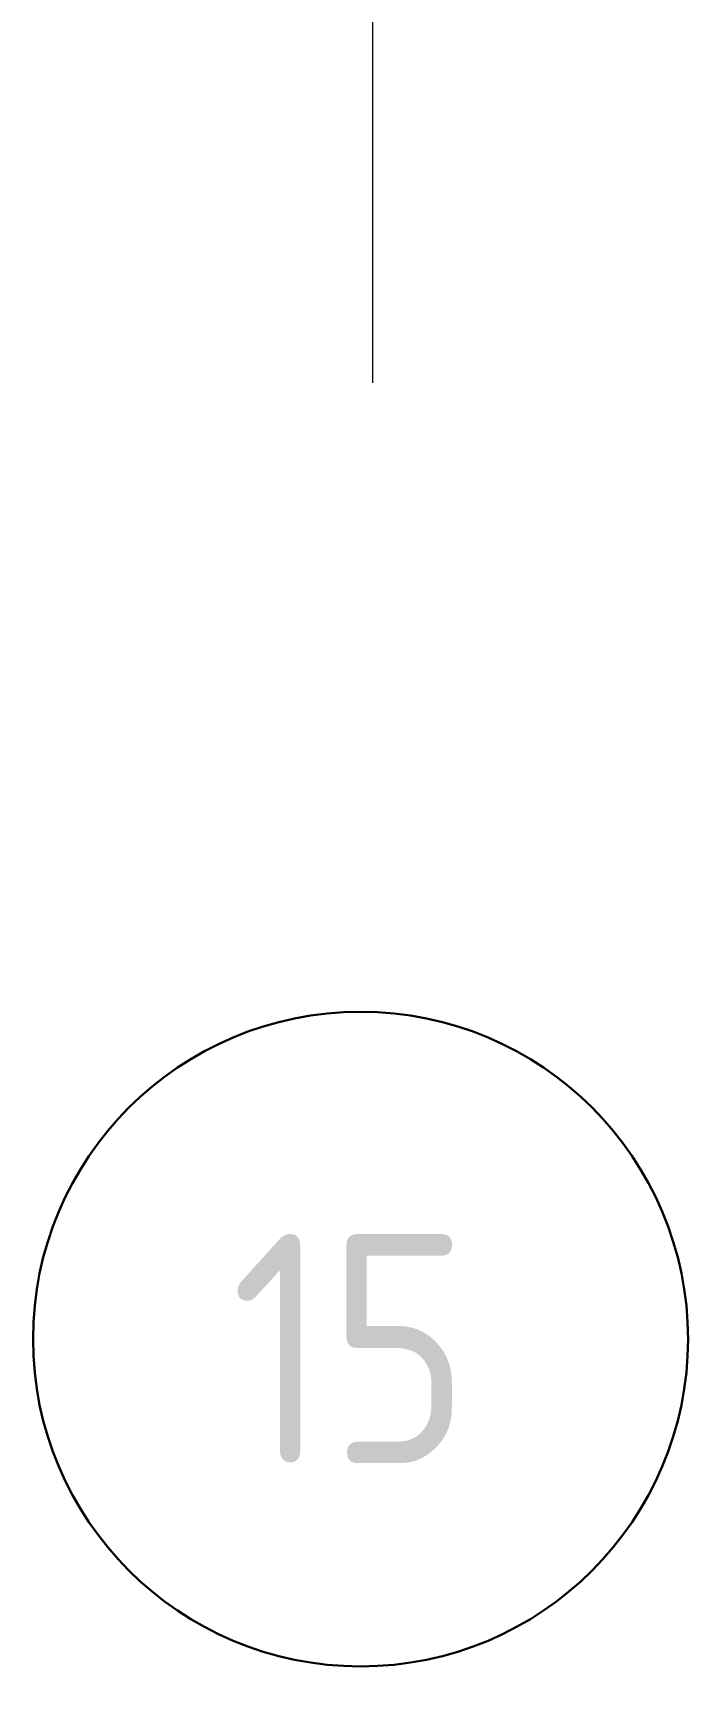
# Model space of a CAD drawing. Header units: millimetres. Extents: x 578 to 1029, y 98 to 264.
# Drawn here: x 984.222 to 985.722, y 173.892 to 177.668 of the extents above; entities that cross this region are included whole.
import ezdxf

# ---------------------------------------------------------------- set-up
doc = ezdxf.new("R2010")
doc.units = ezdxf.units.MM
doc.linetypes.add('Штрихпунктир 15 х 2 х 2 мм', pattern=[19, 15, -2, 0, -2])
doc.layers.add('Гидрошп', color=7, linetype='Continuous', lineweight=30)
doc.layers.add('Оси', color=7, linetype='Continuous', lineweight=18)
doc.styles.add('ISOCPEUR', font='isocpeur.ttf', dxfattribs={"width": 0.85, "height": 525})

# ---------------------------------------------------------------- blocks, each defined once
blk = doc.blocks.new('Ось сетки - Диаметр 10 мм-4594982-30_S_RC_Схема расположения ростверков_фрагмент')
at = {"layer": 'Оси'}
for start, end in [(360, 180), (180, 360)]:
    blk.add_arc((0, 0), 5, start, end, dxfattribs=at)

msp = doc.modelspace()

# ---------------------------------------------------------------- linework, layer by layer
at = {"layer": 'Гидрошп', "linetype": 'Штрихпунктир 15 х 2 х 2 мм', "lineweight": 13}
msp.add_line((985, 210.9667), (985, 175.4251), dxfattribs=at)
at = {"layer": 'Гидрошп'}
for start, end in [(0, 180), (0, 180), (180, 0), (180, 0)]:
    msp.add_arc((984.9723, 174.6757), 0.75, start, end, dxfattribs=at)
at = {"layer": 'Оси', "linetype": 'Штрихпунктир 15 х 2 х 2 мм'}
msp.add_line((985, 210.9667), (985, 175.4251), dxfattribs=at)

# ---------------------------------------------------------------- block references
at = {"layer": 'Оси', "xscale": 0.1499999999999999, "yscale": 0.1499999999999999, "zscale": 0.1499999999999999, "rotation": 180}
msp.add_blockref('Ось сетки - Диаметр 10 мм-4594982-30_S_RC_Схема расположения ростверков_фрагмент', (984.9723, 174.6757), dxfattribs=at)
msp.add_blockref('Ось сетки - Диаметр 10 мм-4594982-30_S_RC_Схема расположения ростверков_фрагмент', (984.9723, 174.6757), dxfattribs=at)

# ---------------------------------------------------------------- texts
at = {"layer": 'Гидрошп', "lineweight": 13, "insert": (984.6749, 174.9166), "char_height": 0.525, "width": 0.654177, "attachment_point": 1, "style": 'ISOCPEUR'}
msp.add_mtext('15', dxfattribs=at)
msp.add_mtext('15', dxfattribs=at)
at = {"layer": 'Оси', "insert": (984.6749, 174.9166), "char_height": 0.525, "width": 0.654177, "attachment_point": 1, "style": 'ISOCPEUR'}
msp.add_mtext('15', dxfattribs=at)
msp.add_mtext('15', dxfattribs=at)

doc.saveas('drawing.dxf')
